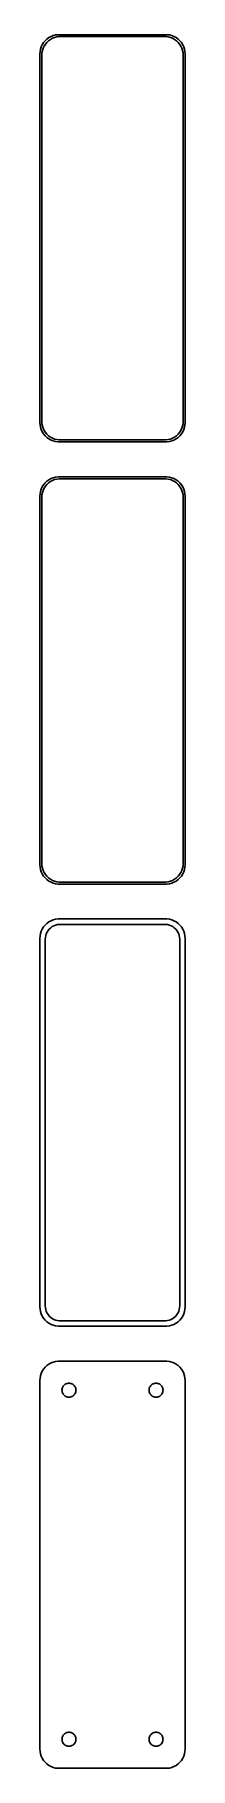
# Model space of a CAD drawing. Header units: metres. Extents: x -19 to 19, y 290 to 736.
import ezdxf

# ---------------------------------------------------------------- set-up
doc = ezdxf.new("R2010")
doc.units = ezdxf.units.M

msp = doc.modelspace()

# ---------------------------------------------------------------- linework, layer by layer
for p, q in [((-18.3989, 733.341), (-18.5929, 732.743)), ((-18.1315, 733.909), (-18.3989, 733.341)), ((-17.7951, 734.439), (-18.1315, 733.909)), ((-17.9164, 732.999), (-17.6624, 733.538)), ((-17.3948, 734.923), (-17.7951, 734.439)), ((-17.6624, 733.538), (-17.3428, 734.042)), ((-16.9371, 735.353), (-17.3948, 734.923)), ((-17.3428, 734.042), (-16.9626, 734.502)), ((-16.9626, 734.502), (-16.5278, 734.91)), ((-16.4291, 735.722), (-16.9371, 735.353)), ((-16.5278, 734.91), (-16.0452, 735.261)), ((-15.8789, 736.024), (-16.4291, 735.722)), ((-16.0452, 735.261), (-15.5224, 735.548)), ((-15.2951, 736.255), (-15.8789, 736.024)), ((-15.5224, 735.548), (-14.9678, 735.768)), ((-14.6869, 736.411), (-15.2951, 736.255)), ((-14.9678, 735.768), (-14.3901, 735.916)), ((-14.0639, 736.49), (-14.6869, 736.411)), ((-14.3901, 735.916), (-13.7982, 735.991)), ((14.0639, 736.49), (-14.0639, 736.49)), ((-13.7982, 735.991), (13.7982, 735.991)), ((13.7982, 735.991), (14.3901, 735.916)), ((14.6869, 736.411), (14.0639, 736.49)), ((14.3901, 735.916), (14.9678, 735.768)), ((15.2951, 736.255), (14.6869, 736.411)), ((14.9678, 735.768), (15.5224, 735.548)), ((15.8789, 736.024), (15.2951, 736.255)), ((15.5224, 735.548), (16.0452, 735.261)), ((16.4291, 735.722), (15.8789, 736.024)), ((16.0452, 735.261), (16.5278, 734.91)), ((16.9371, 735.353), (16.4291, 735.722)), ((16.5278, 734.91), (16.9626, 734.502)), ((17.3948, 734.923), (16.9371, 735.353)), ((16.9626, 734.502), (17.3428, 734.042)), ((17.3428, 734.042), (17.6624, 733.538)), ((17.7951, 734.439), (17.3948, 734.923)), ((17.6624, 733.538), (17.9164, 732.999)), ((18.1315, 733.909), (17.7951, 734.439)), ((18.3989, 733.341), (18.1315, 733.909)), ((18.5929, 732.743), (18.3989, 733.341)), ((-18.7106, 732.127), (-18.75, 731.5)), ((-18.75, 731.5), (-18.75, 636.5)), ((-18.5929, 732.743), (-18.7106, 732.127)), ((-18.25, 731.25), (-18.2125, 731.845)), ((-18.25, 636.75), (-18.25, 731.25)), ((-18.2125, 731.845), (-18.1008, 732.431)), ((-18.1008, 732.431), (-17.9164, 732.999)), ((17.9164, 732.999), (18.1008, 732.431)), ((18.1008, 732.431), (18.2125, 731.845)), ((18.2125, 731.845), (18.25, 731.25)), ((18.25, 731.25), (18.25, 636.75)), ((18.7106, 732.127), (18.5929, 732.743)), ((18.75, 731.5), (18.7106, 732.127)), ((18.75, 636.5), (18.75, 731.5)), ((-18.75, 636.5), (-18.7106, 635.873)), ((-18.7106, 635.873), (-18.5929, 635.257)), ((-18.5929, 635.257), (-18.3989, 634.659)), ((-18.2125, 636.155), (-18.25, 636.75)), ((-18.1008, 635.569), (-18.2125, 636.155)), ((-17.9164, 635.001), (-18.1008, 635.569)), ((-17.6624, 634.462), (-17.9164, 635.001)), ((17.9164, 635.001), (17.6624, 634.462)), ((18.1008, 635.569), (17.9164, 635.001)), ((18.2125, 636.155), (18.1008, 635.569)), ((18.25, 636.75), (18.2125, 636.155)), ((18.3989, 634.659), (18.5929, 635.257)), ((18.5929, 635.257), (18.7106, 635.873)), ((18.7106, 635.873), (18.75, 636.5)), ((-18.3989, 634.659), (-18.1315, 634.091)), ((-18.1315, 634.091), (-17.7951, 633.561)), ((-17.7951, 633.561), (-17.3948, 633.077)), ((-17.3428, 633.958), (-17.6624, 634.462)), ((-17.3948, 633.077), (-16.9371, 632.647)), ((-16.9626, 633.498), (-17.3428, 633.958)), ((-16.5278, 633.09), (-16.9626, 633.498)), ((-16.9371, 632.647), (-16.4291, 632.278)), ((-16.0452, 632.739), (-16.5278, 633.09)), ((-16.4291, 632.278), (-15.8789, 631.976)), ((-15.5224, 632.452), (-16.0452, 632.739)), ((-15.8789, 631.976), (-15.2951, 631.745)), ((-14.9678, 632.232), (-15.5224, 632.452)), ((-15.2951, 631.745), (-14.6869, 631.589)), ((-14.3901, 632.084), (-14.9678, 632.232)), ((-14.6869, 631.589), (-14.0639, 631.51)), ((-13.7982, 632.009), (-14.3901, 632.084)), ((-14.0639, 631.51), (14.0639, 631.51)), ((13.7982, 632.009), (-13.7982, 632.009)), ((14.3901, 632.084), (13.7982, 632.009)), ((14.0639, 631.51), (14.6869, 631.589)), ((14.9678, 632.232), (14.3901, 632.084)), ((14.6869, 631.589), (15.2951, 631.745)), ((15.5224, 632.452), (14.9678, 632.232)), ((15.2951, 631.745), (15.8789, 631.976)), ((16.0452, 632.739), (15.5224, 632.452)), ((15.8789, 631.976), (16.4291, 632.278)), ((16.5278, 633.09), (16.0452, 632.739)), ((16.4291, 632.278), (16.9371, 632.647)), ((16.9626, 633.498), (16.5278, 633.09)), ((16.9371, 632.647), (17.3948, 633.077)), ((17.3428, 633.958), (16.9626, 633.498)), ((17.6624, 634.462), (17.3428, 633.958)), ((17.3948, 633.077), (17.7951, 633.561)), ((17.7951, 633.561), (18.1315, 634.091)), ((18.1315, 634.091), (18.3989, 634.659)), ((-16.9371, 621.353), (-17.3948, 620.923)), ((-16.4291, 621.722), (-16.9371, 621.353)), ((-15.8789, 622.024), (-16.4291, 621.722)), ((-16.0452, 621.261), (-15.5224, 621.548)), ((-15.2951, 622.255), (-15.8789, 622.024)), ((-15.5224, 621.548), (-14.9678, 621.768)), ((-14.6869, 622.411), (-15.2951, 622.255)), ((-14.9678, 621.768), (-14.3901, 621.916)), ((-14.0639, 622.49), (-14.6869, 622.411)), ((-14.3901, 621.916), (-13.7982, 621.991)), ((14.0639, 622.49), (-14.0639, 622.49)), ((-13.7982, 621.991), (13.7982, 621.991)), ((13.7982, 621.991), (14.3901, 621.916)), ((14.6869, 622.411), (14.0639, 622.49)), ((14.3901, 621.916), (14.9678, 621.768)), ((15.2951, 622.255), (14.6869, 622.411)), ((14.9678, 621.768), (15.5224, 621.548)), ((15.8789, 622.024), (15.2951, 622.255)), ((15.5224, 621.548), (16.0452, 621.261)), ((16.4291, 621.722), (15.8789, 622.024)), ((16.9371, 621.353), (16.4291, 621.722)), ((17.3948, 620.923), (16.9371, 621.353)), ((-18.7106, 618.127), (-18.75, 617.5)), ((-18.75, 617.5), (-18.75, 522.5)), ((-18.5929, 618.743), (-18.7106, 618.127)), ((-18.3989, 619.341), (-18.5929, 618.743)), ((-18.1315, 619.909), (-18.3989, 619.341)), ((-18.25, 617.25), (-18.2125, 617.845)), ((-18.25, 522.75), (-18.25, 617.25)), ((-18.2125, 617.845), (-18.1008, 618.431)), ((-17.7951, 620.439), (-18.1315, 619.909)), ((-18.1008, 618.431), (-17.9164, 618.999)), ((-17.9164, 618.999), (-17.6624, 619.538)), ((-17.3948, 620.923), (-17.7951, 620.439)), ((-17.6624, 619.538), (-17.3428, 620.042)), ((-17.3428, 620.042), (-16.9626, 620.502)), ((-16.9626, 620.502), (-16.5278, 620.91)), ((-16.5278, 620.91), (-16.0452, 621.261)), ((16.0452, 621.261), (16.5278, 620.91)), ((16.5278, 620.91), (16.9626, 620.502)), ((16.9626, 620.502), (17.3428, 620.042)), ((17.3428, 620.042), (17.6624, 619.538)), ((17.7951, 620.439), (17.3948, 620.923)), ((17.6624, 619.538), (17.9164, 618.999)), ((18.1315, 619.909), (17.7951, 620.439)), ((17.9164, 618.999), (18.1008, 618.431)), ((18.1008, 618.431), (18.2125, 617.845)), ((18.3989, 619.341), (18.1315, 619.909)), ((18.2125, 617.845), (18.25, 617.25)), ((18.25, 617.25), (18.25, 522.75)), ((18.5929, 618.743), (18.3989, 619.341)), ((18.7106, 618.127), (18.5929, 618.743)), ((18.75, 617.5), (18.7106, 618.127)), ((18.75, 522.5), (18.75, 617.5)), ((-18.75, 522.5), (-18.7106, 521.873)), ((-18.7106, 521.873), (-18.5929, 521.257)), ((-18.5929, 521.257), (-18.3989, 520.659)), ((-18.3989, 520.659), (-18.1315, 520.091)), ((-18.2125, 522.155), (-18.25, 522.75)), ((-18.1008, 521.569), (-18.2125, 522.155)), ((-18.1315, 520.091), (-17.7951, 519.561)), ((-17.9164, 521.001), (-18.1008, 521.569)), ((-17.6624, 520.462), (-17.9164, 521.001)), ((-17.7951, 519.561), (-17.3948, 519.077)), ((-17.3428, 519.958), (-17.6624, 520.462)), ((-17.3948, 519.077), (-16.9371, 518.647)), ((-16.9626, 519.498), (-17.3428, 519.958)), ((-16.5278, 519.09), (-16.9626, 519.498)), ((-16.9371, 518.647), (-16.4291, 518.278)), ((-16.0452, 518.739), (-16.5278, 519.09)), ((-15.5224, 518.452), (-16.0452, 518.739)), ((16.0452, 518.739), (15.5224, 518.452)), ((16.5278, 519.09), (16.0452, 518.739)), ((16.4291, 518.278), (16.9371, 518.647)), ((16.9626, 519.498), (16.5278, 519.09)), ((16.9371, 518.647), (17.3948, 519.077)), ((17.3428, 519.958), (16.9626, 519.498)), ((17.6624, 520.462), (17.3428, 519.958)), ((17.3948, 519.077), (17.7951, 519.561)), ((17.9164, 521.001), (17.6624, 520.462)), ((17.7951, 519.561), (18.1315, 520.091)), ((18.1008, 521.569), (17.9164, 521.001)), ((18.2125, 522.155), (18.1008, 521.569)), ((18.1315, 520.091), (18.3989, 520.659)), ((18.25, 522.75), (18.2125, 522.155)), ((18.3989, 520.659), (18.5929, 521.257)), ((18.5929, 521.257), (18.7106, 521.873)), ((18.7106, 521.873), (18.75, 522.5)), ((-16.4291, 518.278), (-15.8789, 517.976)), ((-15.8789, 517.976), (-15.2951, 517.745)), ((-14.9678, 518.232), (-15.5224, 518.452)), ((-15.2951, 517.745), (-14.6869, 517.589)), ((-14.3901, 518.084), (-14.9678, 518.232)), ((-14.6869, 517.589), (-14.0639, 517.51)), ((-13.7982, 518.009), (-14.3901, 518.084)), ((-14.0639, 517.51), (14.0639, 517.51)), ((13.7982, 518.009), (-13.7982, 518.009)), ((14.3901, 518.084), (13.7982, 518.009)), ((14.0639, 517.51), (14.6869, 517.589)), ((14.9678, 518.232), (14.3901, 518.084)), ((14.6869, 517.589), (15.2951, 517.745)), ((15.5224, 518.452), (14.9678, 518.232)), ((15.2951, 517.745), (15.8789, 517.976)), ((15.8789, 517.976), (16.4291, 518.278)), ((-18.3989, 505.341), (-18.5929, 504.743)), ((-18.1315, 505.909), (-18.3989, 505.341)), ((-17.7951, 506.439), (-18.1315, 505.909)), ((-17.3948, 506.923), (-17.7951, 506.439)), ((-16.9371, 507.353), (-17.3948, 506.923)), ((-17.0977, 504.674), (-16.8908, 505.114)), ((-16.4291, 507.722), (-16.9371, 507.353)), ((-16.8908, 505.114), (-16.6305, 505.524)), ((-16.6305, 505.524), (-16.3207, 505.899)), ((-15.8789, 508.024), (-16.4291, 507.722)), ((-16.3207, 505.899), (-15.9665, 506.231)), ((-15.9665, 506.231), (-15.5734, 506.517)), ((-15.2951, 508.255), (-15.8789, 508.024)), ((-15.5734, 506.517), (-15.1475, 506.751)), ((-14.6869, 508.411), (-15.2951, 508.255)), ((-15.1475, 506.751), (-14.6957, 506.93)), ((-14.6957, 506.93), (-14.2251, 507.051)), ((-14.0639, 508.49), (-14.6869, 508.411)), ((-14.2251, 507.051), (-13.743, 507.112)), ((14.0639, 508.49), (-14.0639, 508.49)), ((-13.743, 507.112), (13.743, 507.112)), ((13.743, 507.112), (14.2251, 507.051)), ((14.6869, 508.411), (14.0639, 508.49)), ((14.2251, 507.051), (14.6957, 506.93)), ((15.2951, 508.255), (14.6869, 508.411)), ((14.6957, 506.93), (15.1475, 506.751)), ((15.1475, 506.751), (15.5734, 506.517)), ((15.8789, 508.024), (15.2951, 508.255)), ((15.5734, 506.517), (15.9665, 506.231)), ((16.4291, 507.722), (15.8789, 508.024)), ((15.9665, 506.231), (16.3207, 505.899)), ((16.3207, 505.899), (16.6305, 505.524)), ((16.9371, 507.353), (16.4291, 507.722)), ((16.6305, 505.524), (16.8908, 505.114)), ((16.8908, 505.114), (17.0977, 504.674)), ((17.3948, 506.923), (16.9371, 507.353)), ((17.7951, 506.439), (17.3948, 506.923)), ((18.1315, 505.909), (17.7951, 506.439)), ((18.3989, 505.341), (18.1315, 505.909)), ((18.5929, 504.743), (18.3989, 505.341)), ((-18.7106, 504.127), (-18.75, 503.5)), ((-18.75, 503.5), (-18.75, 408.5)), ((-18.5929, 504.743), (-18.7106, 504.127)), ((-17.3695, 503.25), (-17.339, 503.735)), ((-17.3695, 408.75), (-17.3695, 503.25)), ((-17.339, 503.735), (-17.2479, 504.212)), ((-17.2479, 504.212), (-17.0977, 504.674)), ((17.0977, 504.674), (17.2479, 504.212)), ((17.2479, 504.212), (17.339, 503.735)), ((17.339, 503.735), (17.3695, 503.25)), ((17.3695, 503.25), (17.3695, 408.75)), ((18.7106, 504.127), (18.5929, 504.743)), ((18.75, 503.5), (18.7106, 504.127)), ((18.75, 408.5), (18.75, 503.5)), ((-18.75, 408.5), (-18.7106, 407.873)), ((-18.7106, 407.873), (-18.5929, 407.257)), ((-18.5929, 407.257), (-18.3989, 406.659)), ((-17.339, 408.265), (-17.3695, 408.75)), ((-17.2479, 407.788), (-17.339, 408.265)), ((-17.0977, 407.326), (-17.2479, 407.788)), ((-16.8908, 406.886), (-17.0977, 407.326)), ((-16.6305, 406.476), (-16.8908, 406.886)), ((16.8908, 406.886), (16.6305, 406.476)), ((17.0977, 407.326), (16.8908, 406.886)), ((17.2479, 407.788), (17.0977, 407.326)), ((17.339, 408.265), (17.2479, 407.788)), ((17.3695, 408.75), (17.339, 408.265)), ((18.3989, 406.659), (18.5929, 407.257)), ((18.5929, 407.257), (18.7106, 407.873)), ((18.7106, 407.873), (18.75, 408.5)), ((-18.3989, 406.659), (-18.1315, 406.091)), ((-18.1315, 406.091), (-17.7951, 405.561)), ((-17.7951, 405.561), (-17.3948, 405.077)), ((-17.3948, 405.077), (-16.9371, 404.647)), ((-16.9371, 404.647), (-16.4291, 404.278)), ((-16.3207, 406.101), (-16.6305, 406.476)), ((-16.4291, 404.278), (-15.8789, 403.976)), ((-15.9665, 405.769), (-16.3207, 406.101)), ((-15.5734, 405.483), (-15.9665, 405.769)), ((-15.8789, 403.976), (-15.2951, 403.745)), ((-15.1475, 405.249), (-15.5734, 405.483)), ((-15.2951, 403.745), (-14.6869, 403.589)), ((-14.6957, 405.07), (-15.1475, 405.249)), ((-14.2251, 404.949), (-14.6957, 405.07)), ((-14.6869, 403.589), (-14.0639, 403.51)), ((-13.743, 404.888), (-14.2251, 404.949)), ((-14.0639, 403.51), (14.0639, 403.51)), ((13.743, 404.888), (-13.743, 404.888)), ((14.2251, 404.949), (13.743, 404.888)), ((14.0639, 403.51), (14.6869, 403.589)), ((14.6957, 405.07), (14.2251, 404.949)), ((14.6869, 403.589), (15.2951, 403.745)), ((15.1475, 405.249), (14.6957, 405.07)), ((15.5734, 405.483), (15.1475, 405.249)), ((15.2951, 403.745), (15.8789, 403.976)), ((15.9665, 405.769), (15.5734, 405.483)), ((15.8789, 403.976), (16.4291, 404.278)), ((16.3207, 406.101), (15.9665, 405.769)), ((16.6305, 406.476), (16.3207, 406.101)), ((16.4291, 404.278), (16.9371, 404.647)), ((16.9371, 404.647), (17.3948, 405.077)), ((17.3948, 405.077), (17.7951, 405.561)), ((17.7951, 405.561), (18.1315, 406.091)), ((18.1315, 406.091), (18.3989, 406.659)), ((-16.9371, 393.353), (-17.3948, 392.923)), ((-16.4291, 393.722), (-16.9371, 393.353)), ((-15.8789, 394.024), (-16.4291, 393.722)), ((-15.2951, 394.255), (-15.8789, 394.024)), ((-14.6869, 394.411), (-15.2951, 394.255)), ((-14.0639, 394.49), (-14.6869, 394.411)), ((14.0639, 394.49), (-14.0639, 394.49)), ((14.6869, 394.411), (14.0639, 394.49)), ((15.2951, 394.255), (14.6869, 394.411)), ((15.8789, 394.024), (15.2951, 394.255)), ((16.4291, 393.722), (15.8789, 394.024)), ((16.9371, 393.353), (16.4291, 393.722)), ((17.3948, 392.923), (16.9371, 393.353)), ((-18.7106, 390.127), (-18.75, 389.5)), ((-18.75, 389.5), (-18.75, 294.5)), ((-18.5929, 390.743), (-18.7106, 390.127)), ((-18.3989, 391.341), (-18.5929, 390.743)), ((-18.1315, 391.909), (-18.3989, 391.341)), ((-17.7951, 392.439), (-18.1315, 391.909)), ((-17.3948, 392.923), (-17.7951, 392.439)), ((17.7951, 392.439), (17.3948, 392.923)), ((18.1315, 391.909), (17.7951, 392.439)), ((18.3989, 391.341), (18.1315, 391.909)), ((18.5929, 390.743), (18.3989, 391.341)), ((18.7106, 390.127), (18.5929, 390.743)), ((18.75, 389.5), (18.7106, 390.127)), ((18.75, 294.5), (18.75, 389.5)), ((-13.05, 387), (-13.0358, 387.226)), ((-13.0358, 386.774), (-13.05, 387)), ((-13.0358, 387.226), (-12.9934, 387.448)), ((-12.9934, 386.552), (-13.0358, 386.774)), ((-12.9934, 387.448), (-12.9236, 387.663)), ((-12.9236, 386.337), (-12.9934, 386.552)), ((-12.9236, 387.663), (-12.8273, 387.867)), ((-12.8273, 386.133), (-12.9236, 386.337)), ((-12.8273, 387.867), (-12.7062, 388.058)), ((-12.7062, 385.942), (-12.8273, 386.133)), ((-12.7062, 388.058), (-12.5621, 388.232)), ((-12.5621, 385.768), (-12.7062, 385.942)), ((-12.5621, 388.232), (-12.3974, 388.387)), ((-12.3974, 385.613), (-12.5621, 385.768)), ((-12.3974, 388.387), (-12.2145, 388.52)), ((-12.2145, 385.48), (-12.3974, 385.613)), ((-12.2145, 388.52), (-12.0164, 388.629)), ((-12.0164, 385.371), (-12.2145, 385.48)), ((-12.0164, 388.629), (-11.8062, 388.712)), ((-11.8062, 385.288), (-12.0164, 385.371)), ((-11.8062, 388.712), (-11.5873, 388.768)), ((-11.5873, 385.232), (-11.8062, 385.288)), ((-11.5873, 388.768), (-11.363, 388.796)), ((-11.363, 385.204), (-11.5873, 385.232)), ((-11.363, 388.796), (-11.137, 388.796)), ((-11.137, 385.204), (-11.363, 385.204)), ((-11.137, 388.796), (-10.9127, 388.768)), ((-10.9127, 385.232), (-11.137, 385.204)), ((-10.9127, 388.768), (-10.6938, 388.712)), ((-10.6938, 385.288), (-10.9127, 385.232)), ((-10.6938, 388.712), (-10.4836, 388.629)), ((-10.4836, 385.371), (-10.6938, 385.288)), ((-10.4836, 388.629), (-10.2855, 388.52)), ((-10.2855, 385.48), (-10.4836, 385.371)), ((-10.2855, 388.52), (-10.1026, 388.387)), ((-10.1026, 385.613), (-10.2855, 385.48)), ((-10.1026, 388.387), (-9.93785, 388.232)), ((-9.93785, 385.768), (-10.1026, 385.613)), ((-9.93785, 388.232), (-9.79376, 388.058)), ((-9.79376, 385.942), (-9.93785, 385.768)), ((-9.79376, 388.058), (-9.67264, 387.867)), ((-9.67264, 386.133), (-9.79376, 385.942)), ((-9.67264, 387.867), (-9.5764, 387.663)), ((-9.5764, 386.337), (-9.67264, 386.133)), ((-9.5764, 387.663), (-9.50655, 387.448)), ((-9.50655, 386.552), (-9.5764, 386.337)), ((-9.50655, 387.448), (-9.46419, 387.226)), ((-9.46419, 386.774), (-9.50655, 386.552)), ((-9.46419, 387.226), (-9.45, 387)), ((-9.45, 387), (-9.46419, 386.774)), ((9.45, 387), (9.46419, 387.226)), ((9.46419, 386.774), (9.45, 387)), ((9.46419, 387.226), (9.50655, 387.448)), ((9.50655, 386.552), (9.46419, 386.774)), ((9.50655, 387.448), (9.5764, 387.663)), ((9.5764, 386.337), (9.50655, 386.552)), ((9.5764, 387.663), (9.67264, 387.867)), ((9.67264, 386.133), (9.5764, 386.337)), ((9.67264, 387.867), (9.79376, 388.058)), ((9.79376, 385.942), (9.67264, 386.133)), ((9.79376, 388.058), (9.93785, 388.232)), ((9.93785, 385.768), (9.79376, 385.942)), ((9.93785, 388.232), (10.1026, 388.387)), ((10.1026, 385.613), (9.93785, 385.768)), ((10.1026, 388.387), (10.2855, 388.52)), ((10.2855, 385.48), (10.1026, 385.613)), ((10.2855, 388.52), (10.4836, 388.629)), ((10.4836, 385.371), (10.2855, 385.48)), ((10.4836, 388.629), (10.6938, 388.712)), ((10.6938, 385.288), (10.4836, 385.371)), ((10.6938, 388.712), (10.9127, 388.768)), ((10.9127, 385.232), (10.6938, 385.288)), ((10.9127, 388.768), (11.137, 388.796)), ((11.137, 385.204), (10.9127, 385.232)), ((11.137, 388.796), (11.363, 388.796)), ((11.363, 385.204), (11.137, 385.204)), ((11.363, 388.796), (11.5873, 388.768)), ((11.5873, 385.232), (11.363, 385.204)), ((11.5873, 388.768), (11.8062, 388.712)), ((11.8062, 385.288), (11.5873, 385.232)), ((11.8062, 388.712), (12.0164, 388.629)), ((12.0164, 385.371), (11.8062, 385.288)), ((12.0164, 388.629), (12.2145, 388.52)), ((12.2145, 385.48), (12.0164, 385.371)), ((12.2145, 388.52), (12.3974, 388.387)), ((12.3974, 385.613), (12.2145, 385.48)), ((12.3974, 388.387), (12.5621, 388.232)), ((12.5621, 385.768), (12.3974, 385.613)), ((12.5621, 388.232), (12.7062, 388.058)), ((12.7062, 385.942), (12.5621, 385.768)), ((12.7062, 388.058), (12.8273, 387.867)), ((12.8273, 386.133), (12.7062, 385.942)), ((12.8273, 387.867), (12.9236, 387.663)), ((12.9236, 386.337), (12.8273, 386.133)), ((12.9236, 387.663), (12.9934, 387.448)), ((12.9934, 386.552), (12.9236, 386.337)), ((12.9934, 387.448), (13.0358, 387.226)), ((13.0358, 386.774), (12.9934, 386.552)), ((13.0358, 387.226), (13.05, 387)), ((13.05, 387), (13.0358, 386.774)), ((-13.05, 297), (-13.0358, 297.226)), ((-13.0358, 296.774), (-13.05, 297)), ((-13.0358, 297.226), (-12.9934, 297.448)), ((-12.9934, 296.552), (-13.0358, 296.774)), ((-12.9934, 297.448), (-12.9236, 297.663)), ((-12.9236, 296.337), (-12.9934, 296.552)), ((-12.9236, 297.663), (-12.8273, 297.867)), ((-12.8273, 296.133), (-12.9236, 296.337)), ((-12.8273, 297.867), (-12.7062, 298.058)), ((-12.7062, 295.942), (-12.8273, 296.133)), ((-12.7062, 298.058), (-12.5621, 298.232)), ((-12.5621, 295.768), (-12.7062, 295.942)), ((-12.5621, 298.232), (-12.3974, 298.387)), ((-12.3974, 295.613), (-12.5621, 295.768)), ((-12.3974, 298.387), (-12.2145, 298.52)), ((-12.2145, 295.48), (-12.3974, 295.613)), ((-12.2145, 298.52), (-12.0164, 298.629)), ((-12.0164, 295.371), (-12.2145, 295.48)), ((-12.0164, 298.629), (-11.8062, 298.712)), ((-11.8062, 295.288), (-12.0164, 295.371)), ((-11.8062, 298.712), (-11.5873, 298.768)), ((-11.5873, 295.232), (-11.8062, 295.288)), ((-11.5873, 298.768), (-11.363, 298.796)), ((-11.363, 295.204), (-11.5873, 295.232)), ((-11.363, 298.796), (-11.137, 298.796)), ((-11.137, 295.204), (-11.363, 295.204)), ((-11.137, 298.796), (-10.9127, 298.768)), ((-10.9127, 295.232), (-11.137, 295.204)), ((-10.9127, 298.768), (-10.6938, 298.712)), ((-10.6938, 295.288), (-10.9127, 295.232)), ((-10.6938, 298.712), (-10.4836, 298.629)), ((-10.4836, 295.371), (-10.6938, 295.288)), ((-10.4836, 298.629), (-10.2855, 298.52)), ((-10.2855, 295.48), (-10.4836, 295.371)), ((-10.2855, 298.52), (-10.1026, 298.387)), ((-10.1026, 295.613), (-10.2855, 295.48)), ((-10.1026, 298.387), (-9.93785, 298.232)), ((-9.93785, 295.768), (-10.1026, 295.613)), ((-9.93785, 298.232), (-9.79376, 298.058)), ((-9.79376, 295.942), (-9.93785, 295.768)), ((-9.79376, 298.058), (-9.67264, 297.867)), ((-9.67264, 296.133), (-9.79376, 295.942)), ((-9.67264, 297.867), (-9.5764, 297.663)), ((-9.5764, 296.337), (-9.67264, 296.133)), ((-9.5764, 297.663), (-9.50655, 297.448)), ((-9.50655, 296.552), (-9.5764, 296.337)), ((-9.50655, 297.448), (-9.46419, 297.226)), ((-9.46419, 296.774), (-9.50655, 296.552)), ((-9.46419, 297.226), (-9.45, 297)), ((-9.45, 297), (-9.46419, 296.774)), ((9.45, 297), (9.46419, 297.226)), ((9.46419, 296.774), (9.45, 297)), ((9.46419, 297.226), (9.50655, 297.448)), ((9.50655, 296.552), (9.46419, 296.774)), ((9.50655, 297.448), (9.5764, 297.663)), ((9.5764, 296.337), (9.50655, 296.552)), ((9.5764, 297.663), (9.67264, 297.867)), ((9.67264, 296.133), (9.5764, 296.337)), ((9.67264, 297.867), (9.79376, 298.058)), ((9.79376, 295.942), (9.67264, 296.133)), ((9.79376, 298.058), (9.93785, 298.232)), ((9.93785, 295.768), (9.79376, 295.942)), ((9.93785, 298.232), (10.1026, 298.387)), ((10.1026, 295.613), (9.93785, 295.768)), ((10.1026, 298.387), (10.2855, 298.52)), ((10.2855, 295.48), (10.1026, 295.613)), ((10.2855, 298.52), (10.4836, 298.629)), ((10.4836, 295.371), (10.2855, 295.48)), ((10.4836, 298.629), (10.6938, 298.712)), ((10.6938, 295.288), (10.4836, 295.371)), ((10.6938, 298.712), (10.9127, 298.768)), ((10.9127, 295.232), (10.6938, 295.288)), ((10.9127, 298.768), (11.137, 298.796)), ((11.137, 295.204), (10.9127, 295.232)), ((11.137, 298.796), (11.363, 298.796)), ((11.363, 295.204), (11.137, 295.204)), ((11.363, 298.796), (11.5873, 298.768)), ((11.5873, 295.232), (11.363, 295.204)), ((11.5873, 298.768), (11.8062, 298.712)), ((11.8062, 295.288), (11.5873, 295.232)), ((11.8062, 298.712), (12.0164, 298.629)), ((12.0164, 295.371), (11.8062, 295.288)), ((12.0164, 298.629), (12.2145, 298.52)), ((12.2145, 295.48), (12.0164, 295.371)), ((12.2145, 298.52), (12.3974, 298.387)), ((12.3974, 295.613), (12.2145, 295.48)), ((12.3974, 298.387), (12.5621, 298.232)), ((12.5621, 295.768), (12.3974, 295.613)), ((12.5621, 298.232), (12.7062, 298.058)), ((12.7062, 295.942), (12.5621, 295.768)), ((12.7062, 298.058), (12.8273, 297.867)), ((12.8273, 296.133), (12.7062, 295.942)), ((12.8273, 297.867), (12.9236, 297.663)), ((12.9236, 296.337), (12.8273, 296.133)), ((12.9236, 297.663), (12.9934, 297.448)), ((12.9934, 296.552), (12.9236, 296.337)), ((12.9934, 297.448), (13.0358, 297.226)), ((13.0358, 296.774), (12.9934, 296.552)), ((13.0358, 297.226), (13.05, 297)), ((13.05, 297), (13.0358, 296.774)), ((-18.75, 294.5), (-18.7106, 293.873)), ((-18.7106, 293.873), (-18.5929, 293.257)), ((-18.5929, 293.257), (-18.3989, 292.659)), ((-18.3989, 292.659), (-18.1315, 292.091)), ((-18.1315, 292.091), (-17.7951, 291.561)), ((-17.7951, 291.561), (-17.3948, 291.077)), ((-17.3948, 291.077), (-16.9371, 290.647)), ((-16.9371, 290.647), (-16.4291, 290.278)), ((16.4291, 290.278), (16.9371, 290.647)), ((16.9371, 290.647), (17.3948, 291.077)), ((17.3948, 291.077), (17.7951, 291.561)), ((17.7951, 291.561), (18.1315, 292.091)), ((18.1315, 292.091), (18.3989, 292.659)), ((18.3989, 292.659), (18.5929, 293.257)), ((18.5929, 293.257), (18.7106, 293.873)), ((18.7106, 293.873), (18.75, 294.5)), ((-16.4291, 290.278), (-15.8789, 289.976)), ((-15.8789, 289.976), (-15.2951, 289.745)), ((-15.2951, 289.745), (-14.6869, 289.589)), ((-14.6869, 289.589), (-14.0639, 289.51)), ((-14.0639, 289.51), (14.0639, 289.51)), ((14.0639, 289.51), (14.6869, 289.589)), ((14.6869, 289.589), (15.2951, 289.745)), ((15.2951, 289.745), (15.8789, 289.976)), ((15.8789, 289.976), (16.4291, 290.278))]:
    msp.add_line(p, q)

doc.saveas('drawing.dxf')
